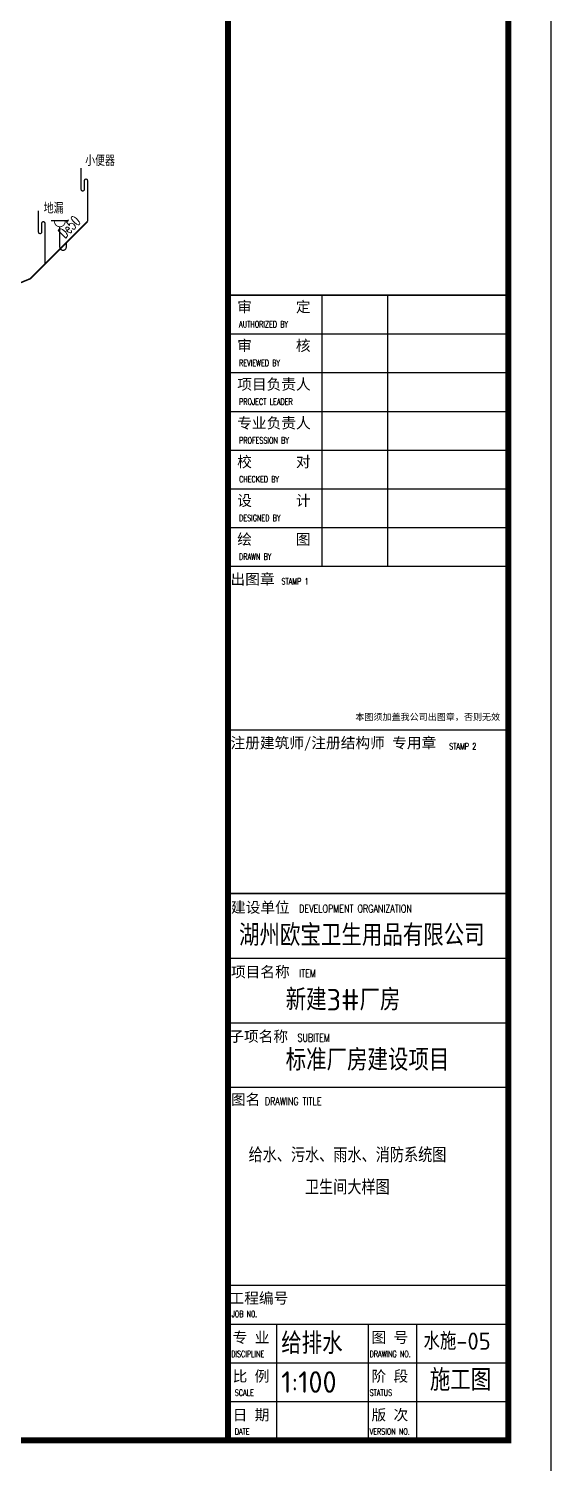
# Model space of a CAD drawing. Extents: x -173215 to 463891, y -864580 to -620646.
# Drawn here: x 118428 to 130554, y -813306 to -779982 of the extents above; entities that cross this region are included whole.
import ezdxf
from ezdxf.enums import TextEntityAlignment as Align

# ---------------------------------------------------------------- set-up
doc = ezdxf.new("R2010")
doc.units = 0
doc.header["$LTSCALE"] = 500
doc.header["$MEASUREMENT"] = 0
doc.linetypes.add('DASH', pattern=[0.35, 0.25, -0.1])
doc.layers.get('0').update_dxf_attribs({"linetype": 'CONTINUOUS'})
for name, color, linetype in [('EQUIP_污水', 7, 'CONTINUOUS'), ('PIPE-污水', 2, 'DASH'), ('PUB_TEXT', 7, 'CONTINUOUS'), ('TWT_TEXT', 7, 'CONTINUOUS'), ('WALL', 6, 'CONTINUOUS'), ('图框', 4, 'CONTINUOUS')]:
    doc.layers.add(name, color=color, linetype=linetype)
doc.styles.add('-黑体', font='simhei.ttf', dxfattribs={"width": 0.8})
doc.styles.add('_TWT_DIM', font='SIMPLEX', dxfattribs={"width": 0.8, "height": 2.8, "bigfont": 'HZTXT'})
doc.styles.add('HZ', font='txt', dxfattribs={"bigfont": 'hztxt'})
doc.styles.add('iIcon2', font='')
doc.styles.add('MIMI-TKWZ', font='romanc.shx', dxfattribs={"width": 0.75, "oblique": 15, "bigfont": 'bigfont.shx'})
doc.styles.add('STYLE1', font='tssdeng.shx', dxfattribs={"height": 8, "bigfont": 'tssdchn.shx'})
doc.styles.get('iIcon2').set_extended_font_data('SimSun')

# ---------------------------------------------------------------- blocks, each defined once
blk = doc.blocks.new('$TWTSYS$00000086')
at = {"const_width": 30}
blk.add_lwpolyline([(0, 0), (0, 946, 1), (-75, 946), (-75, 746, -1), (-150, 746), (-150, 1244)], format="xyb", dxfattribs=at)
blk = doc.blocks.new('$ATTACHMENT$00000332')
blk.add_line((53, 506), (-347, 506))
for points, const_width in [([(-25, 506, -1.067664), (-275, 506)], 20), ([(-150, 135), (-150, -100, 1), (0, -100), (0, 0)], 30)]:
    blk.add_lwpolyline(points, format="xyb", dxfattribs=dict(const_width=const_width))
at = {"const_width": 30}
blk.add_lwpolyline([(-150, 135), (-150, 373)], dxfattribs=at)
at = {"style": 'HZ', "flags": 1}
for tag in ['UNIT', 'SPEC', 'WHAT']:
    blk.add_attdef(tag, (-150, 373), '', height=0.001, dxfattribs=at)
blk = doc.blocks.new('jhyfty')
at = {"layer": '图框'}
for p, q in [((769351, 133310), (775851, 133310)), ((769351, 133310), (775851, 133310)), ((771523, 133310), (771523, 127010)), ((773051, 133310), (773051, 127010)), ((769351, 132410), (775851, 132410)), ((769351, 131510), (775851, 131510)), ((769351, 130610), (775851, 130610)), ((769351, 129710), (775851, 129710)), ((769351, 128810), (775851, 128810)), ((769351, 127910), (775851, 127910)), ((769351, 123210), (775851, 123210)), ((769351, 119410), (775851, 119410)), ((769351, 117910), (775851, 117910)), ((769351, 116410), (775851, 116410)), ((769351, 110310), (775851, 110310)), ((769351, 109410), (775851, 109410)), ((770476, 109410), (770476, 106710)), ((772601, 109410), (772601, 106710)), ((773726, 109410), (773726, 106710)), ((769351, 108510), (775851, 108510)), ((769351, 107610), (775851, 107610))]:
    blk.add_line(p, q, dxfattribs=at)
blk.add_lwpolyline([(650751, 105710), (776851, 105710), (776851, 165110), (650751, 165110)], close=True, dxfattribs=at)
at = {"layer": '图框', "const_width": 140}
for points in [[(653251, 164110), (775851, 164110), (775851, 106710), (653251, 106710)], [(775851, 164110), (769351, 164110), (769351, 106710), (775851, 106710)]]:
    blk.add_lwpolyline(points, close=True, dxfattribs=at)
at = {"layer": '图框', "const_width": 35}
for points in [[(769351, 133310), (775851, 133310)], [(769351, 127010), (775851, 127010)], [(769351, 119410), (775851, 119410)], [(769351, 114910), (775851, 114910)]]:
    blk.add_lwpolyline(points, dxfattribs=at)
at = {"layer": '图框', "style": 'iIcon2'}
for s, height, p in [('审      定', 250, (769563, 132914)), ('审      核', 250, (769563, 132014)), ('项目负责人', 250, (769563, 131114)), ('专业负责人', 250, (769563, 130214)), ('校      对', 250, (769563, 129314)), ('设      计', 250, (769563, 128414)), ('绘      图', 250, (769563, 127514)), ('出图章', 250, (769408, 126586)), ('本图须加盖我公司出图章，否则无效', 150, (772304, 123437)), ('注册建筑师/注册结构师 专用章', 250, (769408, 122786)), ('建设单位', 250, (769418, 118965)), ('项目名称', 250, (769418, 117465)), ('子项名称', 250, (769379, 115967)), ('图名', 250, (769418, 114500)), ('工程编号', 250, (769384, 109886)), ('专 业', 250, (769457, 108974)), ('图 号', 250, (772679, 108974)), ('比 例', 250, (769457, 108074)), ('阶 段', 250, (772679, 108074)), ('日 期', 250, (769457, 107174)), ('版 次', 250, (772679, 107174))]:
    blk.add_text(s, height=height, dxfattribs=at).set_placement(p)
at = {"layer": '图框', "style": 'MIMI-TKWZ', "width": 0.75}
for s, height, p in [('AUTHORIZED BY', 145, (769607, 132562)), ('REVIEWED BY', 145, (769607, 131662)), ('PROJECT LEADER', 145, (769607, 130762)), ('PROFESSION BY', 145, (769607, 129862)), ('CHECKED BY', 145, (769607, 128962)), ('DESIGNED BY', 145, (769607, 128062)), ('DRAWN BY', 145, (769607, 127162)), ('STAMP 1', 145, (770589, 126589)), ('STAMP 2', 145, (774482, 122756)), ('DEVELOPMENT ORGANIZATION', 180, (771000, 118968)), ('ITEM', 180, (771000, 117468)), ('SUBITEM', 180, (770961, 115969)), ('DRAWING TITLE', 180, (770206, 114496)), ('JOB N0.', 145, (769434, 109571)), ('DISCIPLINE', 145, (769424, 108641)), ('DRAWING NO.', 145, (772635, 108641)), ('SCALE', 145, (769507, 107741)), ('STATUS', 145, (772635, 107741)), ('DATE', 145, (769507, 106841)), ('VERSION NO.', 145, (772635, 106841))]:
    blk.add_text(s, height=height, dxfattribs=at).set_placement(p)

msp = doc.modelspace()

# ---------------------------------------------------------------- hatches: boundary and pattern name
at = {"layer": 'PIPE-污水', "linetype": 'DASH'}
for points in [[(118464.8, -785789.3), (118471.5, -785805.5), (118474.7, -785804.2)], [(118464.8, -785789.3), (118477.2, -785801.7), (118474.7, -785804.2)]]:
    msp.add_hatch(color=256, dxfattribs=at).paths.add_polyline_path(points)

# ---------------------------------------------------------------- linework, layer by layer
at = {"layer": 'PIPE-污水', "linetype": 'DASH', "const_width": 35}
for points in [[(119794.2, -784460), (119299.2, -784954.9)], [(119299.2, -784954.9), (118804.2, -785449.9)], [(118464.8, -785789.3), (118804.2, -785449.9)], [(118464.8, -785789.3), (118123.4, -785930.7)]]:
    msp.add_lwpolyline(points, dxfattribs=at)

# ---------------------------------------------------------------- block references
at = {"layer": 'EQUIP_污水'}
for name, p in [('$TWTSYS$00000086', (119794.2, -784460)), ('$TWTSYS$00000086', (118804.2, -785449.9)), ('$ATTACHMENT$00000332', (119299.2, -784954.9))]:
    msp.add_blockref(name, p, dxfattribs=at)
at = {"layer": 'WALL'}
msp.add_blockref('jhyfty', (-646297.1, -919481.2), dxfattribs=at)

# ---------------------------------------------------------------- texts
at = {"layer": 'PUB_TEXT', "style": 'STYLE1'}
for s, height, p in [('湖州欧宝卫生用品有限公司', 500, (123308.3, -801038.4)), ('新建3#厂房', 500, (124390.1, -802538)), ('标准厂房建设项目', 500, (124389.5, -803935.6)), ('给排水', 500, (124286.9, -810518.6)), ('水施-05', 400, (127589.7, -810468.4)), ('施工图', 500, (127735, -811371.6)), ('1:100', 500, (124286.9, -811418.6))]:
    msp.add_text(s, height=height, dxfattribs=at).set_placement(p, align=Align.MIDDLE_LEFT)
at = {"layer": 'PUB_TEXT', "style": '-黑体', "width": 0.8}
for s, height, p in [('给水、污水、雨水、消防系统图', 300.422, (123530.1, -806283)), ('卫生间大样图', 300.42, (124838, -807031.7))]:
    msp.add_text(s, height=height, dxfattribs=at).set_placement(p)
at = {"layer": 'TWT_TEXT', "style": '_TWT_DIM', "width": 0.8}
for s, p in [('小便器', (119738.3, -783170.6)), ('地漏', (118776.4, -784275.8))]:
    msp.add_text(s, height=250, dxfattribs=at).set_placement(p)
at = {"layer": 'TWT_TEXT', "style": '_TWT_DIM', "width": 0.64}
msp.add_text('De50', height=250, rotation=45, dxfattribs=at).set_placement((119267, -784864.3))

doc.saveas('drawing.dxf')
